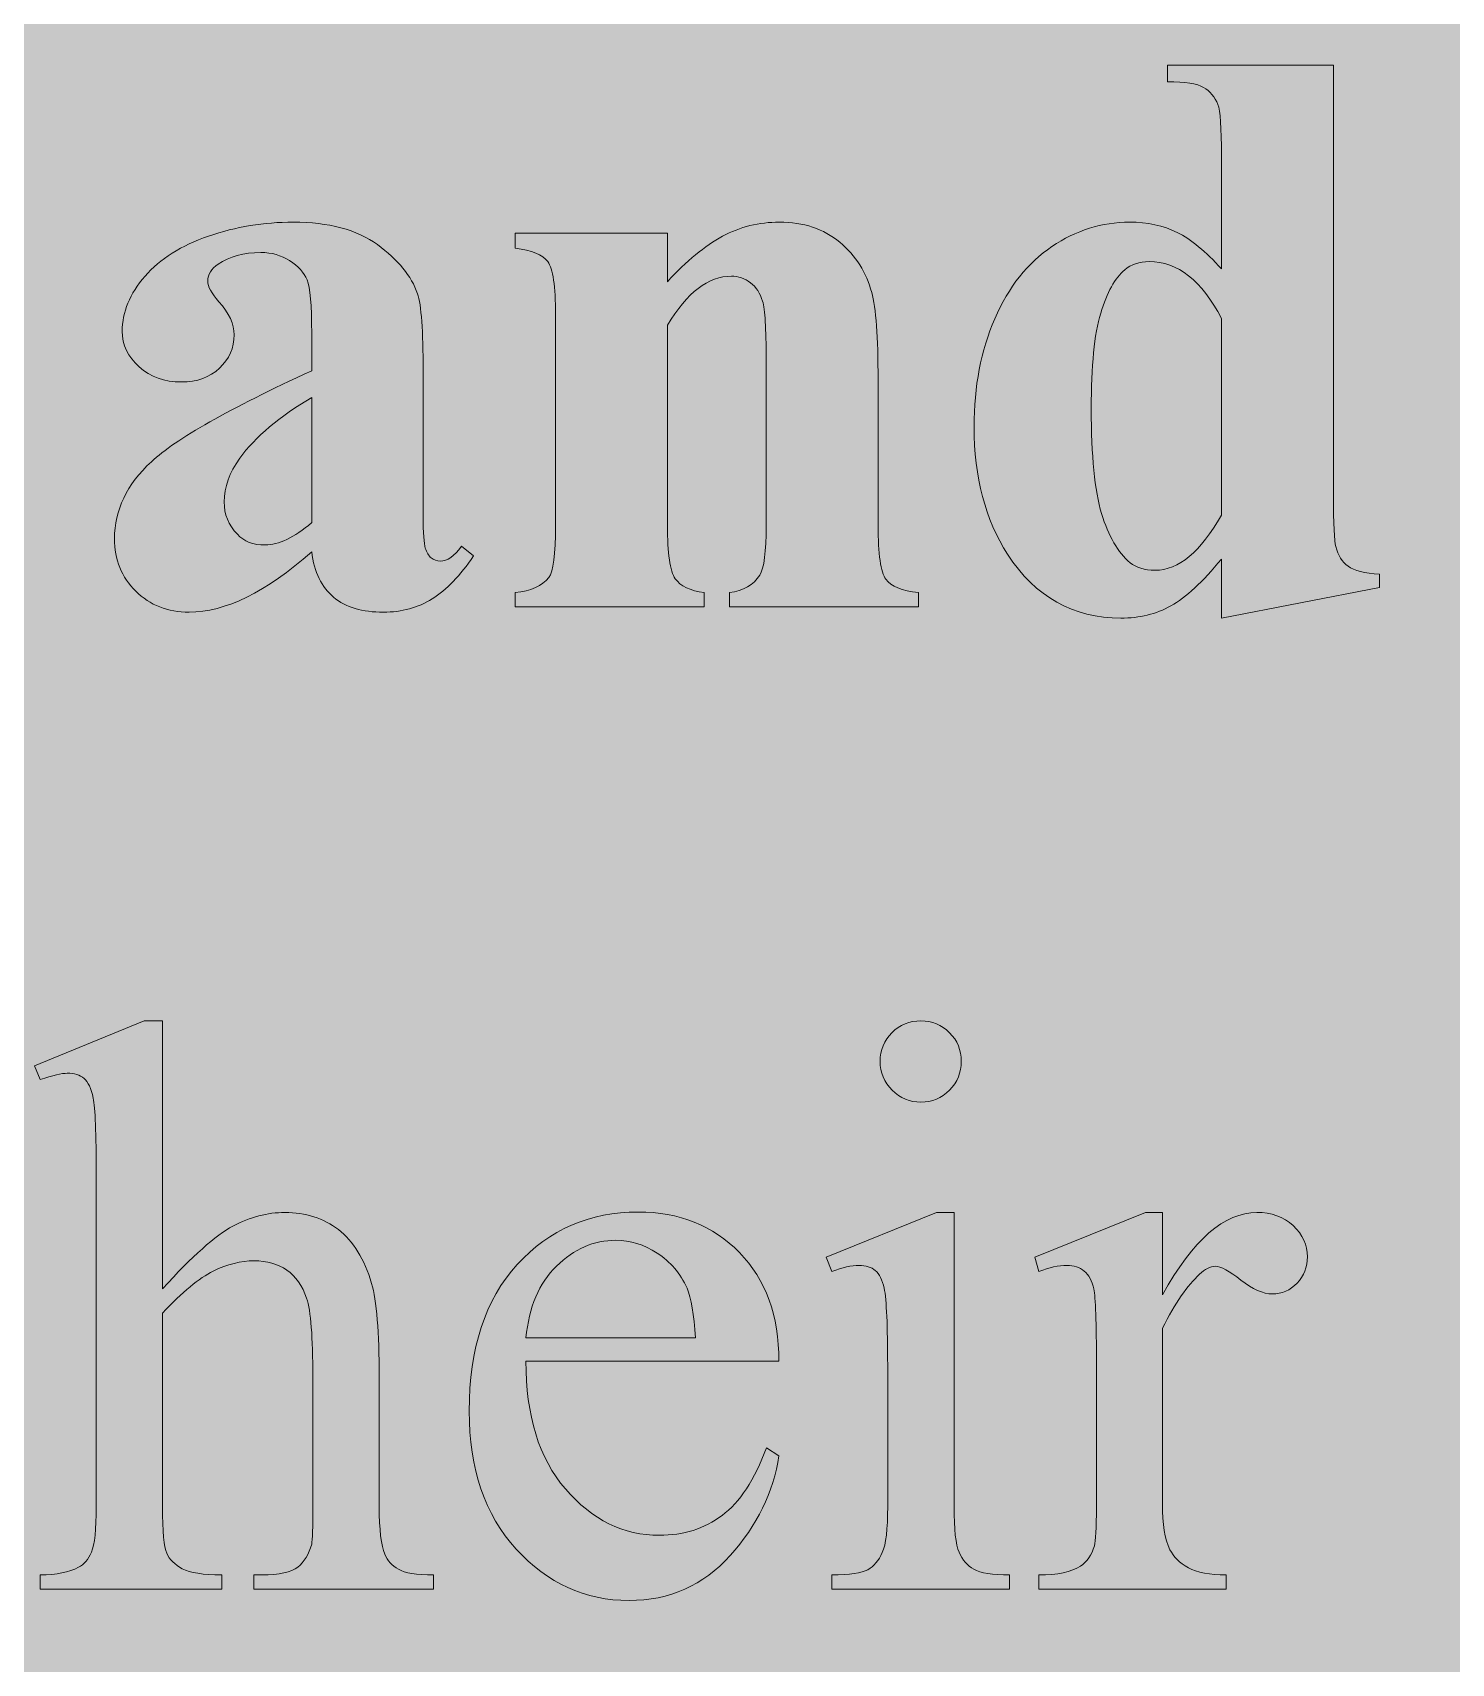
# Model space of a CAD drawing. Header units: inches. Extents: x -1481 to -429, y -1676 to -696.
# Drawn here: x -545 to -535.23, y -913.89 to -902.65 of the extents above; entities that cross this region are included whole.
import ezdxf

# ---------------------------------------------------------------- set-up
doc = ezdxf.new("R2010")
doc.units = ezdxf.units.IN
doc.header["$MEASUREMENT"] = 0
doc.layers.add('Layer 1', color=7, linetype='Continuous')

# ---------------------------------------------------------------- blocks, each defined once
blk = doc.blocks.new('block 2')
at = {"layer": 'Layer 1', "true_color": 0x009344}
h = blk.add_hatch(color=114, dxfattribs=at)
h.dxf.hatch_style = 2
h.paths.add_polyline_path([(-429.175, -985.727), (-669.175, -985.727), (-669.175, -695.727), (-429.175, -695.727)])
blk = doc.blocks.new('block 438')
at = {"layer": 'Layer 1', "true_color": 0x8cc63e}
h = blk.add_hatch(color=73, dxfattribs=at)
h.dxf.hatch_style = 2
edge = h.paths.add_edge_path()
edge.add_spline(control_points=[(-536.043, -902.875), (-536.043, -902.875), (-536.043, -905.837), (-536.043, -905.837), (-536.043, -906.037), (-536.037, -906.156), (-536.026, -906.192), (-536.011, -906.253), (-535.983, -906.298), (-535.942, -906.327), (-535.901, -906.357), (-535.829, -906.375), (-535.726, -906.383), (-535.726, -906.383), (-535.726, -906.473), (-535.726, -906.473), (-535.726, -906.473), (-536.814, -906.685), (-536.814, -906.685), (-536.814, -906.685), (-536.814, -906.278), (-536.814, -906.278), (-536.944, -906.436), (-537.06, -906.543), (-537.162, -906.6), (-537.264, -906.657), (-537.379, -906.685), (-537.507, -906.685), (-537.836, -906.685), (-538.096, -906.539), (-538.287, -906.245), (-538.441, -906.006), (-538.518, -905.714), (-538.518, -905.367), (-538.518, -905.089), (-538.47, -904.841), (-538.375, -904.622), (-538.279, -904.402), (-538.149, -904.237), (-537.982, -904.125), (-537.816, -904.013), (-537.638, -903.957), (-537.447, -903.957), (-537.324, -903.957), (-537.215, -903.981), (-537.119, -904.028), (-537.024, -904.076), (-536.922, -904.159), (-536.814, -904.279), (-536.814, -904.279), (-536.814, -903.502), (-536.814, -903.502), (-536.814, -903.306), (-536.822, -903.188), (-536.838, -903.147), (-536.86, -903.094), (-536.893, -903.055), (-536.937, -903.029), (-536.982, -903.003), (-537.064, -902.99), (-537.185, -902.99), (-537.185, -902.99), (-537.185, -902.875), (-537.185, -902.875), (-537.185, -902.875), (-536.043, -902.875), (-536.043, -902.875)], knot_values=[0, 0, 0, 0, 1, 1, 1, 2, 2, 2, 3, 3, 3, 4, 4, 4, 5, 5, 5, 6, 6, 6, 7, 7, 7, 8, 8, 8, 9, 9, 9, 10, 10, 10, 11, 11, 11, 12, 12, 12, 13, 13, 13, 14, 14, 14, 15, 15, 15, 16, 16, 16, 17, 17, 17, 18, 18, 18, 19, 19, 19, 20, 20, 20, 21, 21, 21, 22, 22, 22, 22], degree=3, periodic=1)
edge = h.paths.add_edge_path()
edge.add_spline(control_points=[(-536.814, -904.62), (-536.949, -904.36), (-537.116, -904.229), (-537.312, -904.229), (-537.38, -904.229), (-537.436, -904.248), (-537.48, -904.285), (-537.548, -904.341), (-537.603, -904.441), (-537.646, -904.585), (-537.69, -904.728), (-537.711, -904.947), (-537.711, -905.243), (-537.711, -905.567), (-537.687, -905.808), (-537.64, -905.964), (-537.592, -906.12), (-537.527, -906.233), (-537.444, -906.303), (-537.402, -906.337), (-537.344, -906.355), (-537.271, -906.355), (-537.109, -906.355), (-536.957, -906.228), (-536.814, -905.975), (-536.814, -905.975), (-536.814, -904.62), (-536.814, -904.62)], knot_values=[0, 0, 0, 0, 1, 1, 1, 2, 2, 2, 3, 3, 3, 4, 4, 4, 5, 5, 5, 6, 6, 6, 7, 7, 7, 8, 8, 8, 9, 9, 9, 9], degree=3, periodic=1)
h = blk.add_hatch(color=73, dxfattribs=at)
h.dxf.hatch_style = 2
edge = h.paths.add_edge_path()
edge.add_spline(control_points=[(-543.08, -906.228), (-543.394, -906.506), (-543.676, -906.644), (-543.925, -906.644), (-544.072, -906.644), (-544.194, -906.596), (-544.292, -906.499), (-544.389, -906.403), (-544.438, -906.282), (-544.438, -906.137), (-544.438, -905.941), (-544.353, -905.764), (-544.184, -905.607), (-544.015, -905.45), (-543.647, -905.242), (-543.08, -904.981), (-543.08, -904.981), (-543.08, -904.722), (-543.08, -904.722), (-543.08, -904.528), (-543.091, -904.405), (-543.112, -904.355), (-543.133, -904.304), (-543.173, -904.26), (-543.232, -904.222), (-543.29, -904.185), (-543.356, -904.166), (-543.43, -904.166), (-543.549, -904.166), (-543.647, -904.193), (-543.724, -904.246), (-543.772, -904.279), (-543.796, -904.318), (-543.796, -904.362), (-543.796, -904.4), (-543.77, -904.448), (-543.719, -904.505), (-543.649, -904.584), (-543.614, -904.66), (-543.614, -904.733), (-543.614, -904.823), (-543.648, -904.9), (-543.715, -904.963), (-543.782, -905.027), (-543.869, -905.058), (-543.978, -905.058), (-544.093, -905.058), (-544.19, -905.023), (-544.268, -904.954), (-544.346, -904.884), (-544.385, -904.802), (-544.385, -904.709), (-544.385, -904.576), (-544.333, -904.45), (-544.228, -904.33), (-544.124, -904.21), (-543.978, -904.117), (-543.79, -904.053), (-543.603, -903.989), (-543.409, -903.957), (-543.207, -903.957), (-542.963, -903.957), (-542.77, -904.009), (-542.627, -904.112), (-542.485, -904.216), (-542.393, -904.329), (-542.351, -904.45), (-542.325, -904.527), (-542.312, -904.704), (-542.312, -904.981), (-542.312, -904.981), (-542.312, -905.981), (-542.312, -905.981), (-542.312, -906.098), (-542.307, -906.172), (-542.298, -906.202), (-542.289, -906.232), (-542.275, -906.255), (-542.257, -906.27), (-542.239, -906.284), (-542.217, -906.292), (-542.194, -906.292), (-542.146, -906.292), (-542.097, -906.258), (-542.048, -906.19), (-542.048, -906.19), (-541.965, -906.256), (-541.965, -906.256), (-542.057, -906.392), (-542.152, -906.49), (-542.25, -906.552), (-542.348, -906.613), (-542.46, -906.644), (-542.585, -906.644), (-542.731, -906.644), (-542.846, -906.61), (-542.929, -906.541), (-543.011, -906.472), (-543.062, -906.368), (-543.08, -906.228)], knot_values=[0, 0, 0, 0, 1, 1, 1, 2, 2, 2, 3, 3, 3, 4, 4, 4, 5, 5, 5, 6, 6, 6, 7, 7, 7, 8, 8, 8, 9, 9, 9, 10, 10, 10, 11, 11, 11, 12, 12, 12, 13, 13, 13, 14, 14, 14, 15, 15, 15, 16, 16, 16, 17, 17, 17, 18, 18, 18, 19, 19, 19, 20, 20, 20, 21, 21, 21, 22, 22, 22, 23, 23, 23, 24, 24, 24, 25, 25, 25, 26, 26, 26, 27, 27, 27, 28, 28, 28, 29, 29, 29, 30, 30, 30, 31, 31, 31, 32, 32, 32, 33, 33, 33, 33], degree=3, periodic=1)
edge = h.paths.add_edge_path()
edge.add_spline(control_points=[(-543.08, -906.027), (-543.08, -906.027), (-543.08, -905.165), (-543.08, -905.165), (-543.302, -905.296), (-543.468, -905.435), (-543.576, -905.584), (-543.647, -905.683), (-543.683, -905.783), (-543.683, -905.884), (-543.683, -905.968), (-543.653, -906.043), (-543.592, -906.107), (-543.546, -906.157), (-543.482, -906.181), (-543.4, -906.181), (-543.308, -906.181), (-543.201, -906.13), (-543.08, -906.027)], knot_values=[0, 0, 0, 0, 1, 1, 1, 2, 2, 2, 3, 3, 3, 4, 4, 4, 5, 5, 5, 6, 6, 6, 6], degree=3, periodic=1)
h = blk.add_hatch(color=73, dxfattribs=at)
h.dxf.hatch_style = 2
edge = h.paths.add_edge_path()
edge.add_spline(control_points=[(-540.63, -904.034), (-540.63, -904.034), (-540.63, -904.367), (-540.63, -904.367), (-540.498, -904.224), (-540.371, -904.12), (-540.25, -904.054), (-540.129, -903.989), (-539.998, -903.957), (-539.859, -903.957), (-539.692, -903.957), (-539.553, -904.003), (-539.443, -904.096), (-539.333, -904.188), (-539.259, -904.304), (-539.223, -904.441), (-539.193, -904.546), (-539.179, -904.747), (-539.179, -905.044), (-539.179, -905.044), (-539.179, -906.047), (-539.179, -906.047), (-539.179, -906.245), (-539.161, -906.368), (-539.125, -906.417), (-539.089, -906.466), (-539.014, -906.496), (-538.901, -906.509), (-538.901, -906.509), (-538.901, -906.608), (-538.901, -906.608), (-538.901, -906.608), (-540.203, -906.608), (-540.203, -906.608), (-540.203, -906.608), (-540.203, -906.509), (-540.203, -906.509), (-540.106, -906.496), (-540.036, -906.456), (-539.994, -906.388), (-539.964, -906.342), (-539.95, -906.228), (-539.95, -906.047), (-539.95, -906.047), (-539.95, -904.901), (-539.95, -904.901), (-539.95, -904.69), (-539.958, -904.557), (-539.974, -904.502), (-539.991, -904.447), (-540.019, -904.404), (-540.058, -904.374), (-540.098, -904.344), (-540.142, -904.329), (-540.189, -904.329), (-540.347, -904.329), (-540.494, -904.441), (-540.63, -904.667), (-540.63, -904.667), (-540.63, -906.047), (-540.63, -906.047), (-540.63, -906.239), (-540.612, -906.361), (-540.576, -906.413), (-540.54, -906.464), (-540.474, -906.496), (-540.376, -906.509), (-540.376, -906.509), (-540.376, -906.608), (-540.376, -906.608), (-540.376, -906.608), (-541.679, -906.608), (-541.679, -906.608), (-541.679, -906.608), (-541.679, -906.509), (-541.679, -906.509), (-541.57, -906.498), (-541.493, -906.463), (-541.447, -906.405), (-541.416, -906.364), (-541.401, -906.245), (-541.401, -906.047), (-541.401, -906.047), (-541.401, -904.593), (-541.401, -904.593), (-541.401, -904.398), (-541.418, -904.277), (-541.454, -904.229), (-541.49, -904.182), (-541.565, -904.15), (-541.679, -904.136), (-541.679, -904.136), (-541.679, -904.034), (-541.679, -904.034), (-541.679, -904.034), (-540.63, -904.034), (-540.63, -904.034)], knot_values=[0, 0, 0, 0, 1, 1, 1, 2, 2, 2, 3, 3, 3, 4, 4, 4, 5, 5, 5, 6, 6, 6, 7, 7, 7, 8, 8, 8, 9, 9, 9, 10, 10, 10, 11, 11, 11, 12, 12, 12, 13, 13, 13, 14, 14, 14, 15, 15, 15, 16, 16, 16, 17, 17, 17, 18, 18, 18, 19, 19, 19, 20, 20, 20, 21, 21, 21, 22, 22, 22, 23, 23, 23, 24, 24, 24, 25, 25, 25, 26, 26, 26, 27, 27, 27, 28, 28, 28, 29, 29, 29, 30, 30, 30, 31, 31, 31, 32, 32, 32, 32], degree=3, periodic=1)
h = blk.add_hatch(color=73, dxfattribs=at)
h.dxf.hatch_style = 2
edge = h.paths.add_edge_path()
edge.add_spline(control_points=[(-544.107, -909.459), (-544.107, -909.459), (-544.107, -911.304), (-544.107, -911.304), (-543.903, -911.08), (-543.742, -910.937), (-543.623, -910.873), (-543.503, -910.81), (-543.384, -910.779), (-543.265, -910.779), (-543.122, -910.779), (-542.999, -910.818), (-542.896, -910.897), (-542.793, -910.976), (-542.717, -911.1), (-542.667, -911.268), (-542.633, -911.386), (-542.615, -911.601), (-542.615, -911.913), (-542.615, -911.913), (-542.615, -912.805), (-542.615, -912.805), (-542.615, -912.964), (-542.602, -913.074), (-542.576, -913.133), (-542.558, -913.177), (-542.527, -913.211), (-542.483, -913.237), (-542.439, -913.263), (-542.358, -913.276), (-542.24, -913.276), (-542.24, -913.276), (-542.24, -913.375), (-542.24, -913.375), (-542.24, -913.375), (-543.479, -913.375), (-543.479, -913.375), (-543.479, -913.375), (-543.479, -913.276), (-543.479, -913.276), (-543.479, -913.276), (-543.422, -913.276), (-543.422, -913.276), (-543.304, -913.276), (-543.222, -913.258), (-543.176, -913.222), (-543.131, -913.186), (-543.099, -913.133), (-543.08, -913.064), (-543.075, -913.034), (-543.072, -912.948), (-543.072, -912.805), (-543.072, -912.805), (-543.072, -911.913), (-543.072, -911.913), (-543.072, -911.637), (-543.086, -911.457), (-543.115, -911.37), (-543.143, -911.284), (-543.189, -911.219), (-543.251, -911.176), (-543.313, -911.133), (-543.389, -911.112), (-543.477, -911.112), (-543.567, -911.112), (-543.66, -911.135), (-543.758, -911.183), (-543.855, -911.231), (-543.971, -911.327), (-544.107, -911.472), (-544.107, -911.472), (-544.107, -912.805), (-544.107, -912.805), (-544.107, -912.978), (-544.098, -913.085), (-544.078, -913.127), (-544.059, -913.169), (-544.023, -913.205), (-543.971, -913.233), (-543.919, -913.261), (-543.828, -913.276), (-543.7, -913.276), (-543.7, -913.276), (-543.7, -913.375), (-543.7, -913.375), (-543.7, -913.375), (-544.95, -913.375), (-544.95, -913.375), (-544.95, -913.375), (-544.95, -913.276), (-544.95, -913.276), (-544.838, -913.276), (-544.75, -913.258), (-544.685, -913.223), (-544.649, -913.205), (-544.619, -913.17), (-544.597, -913.119), (-544.575, -913.067), (-544.564, -912.963), (-544.564, -912.805), (-544.564, -912.805), (-544.564, -910.522), (-544.564, -910.522), (-544.564, -910.234), (-544.571, -910.057), (-544.585, -909.991), (-544.599, -909.925), (-544.62, -909.88), (-544.648, -909.856), (-544.677, -909.832), (-544.715, -909.82), (-544.763, -909.82), (-544.801, -909.82), (-544.864, -909.835), (-544.95, -909.864), (-544.95, -909.864), (-544.988, -909.768), (-544.988, -909.768), (-544.988, -909.768), (-544.234, -909.459), (-544.234, -909.459), (-544.234, -909.459), (-544.107, -909.459), (-544.107, -909.459)], knot_values=[0, 0, 0, 0, 1, 1, 1, 2, 2, 2, 3, 3, 3, 4, 4, 4, 5, 5, 5, 6, 6, 6, 7, 7, 7, 8, 8, 8, 9, 9, 9, 10, 10, 10, 11, 11, 11, 12, 12, 12, 13, 13, 13, 14, 14, 14, 15, 15, 15, 16, 16, 16, 17, 17, 17, 18, 18, 18, 19, 19, 19, 20, 20, 20, 21, 21, 21, 22, 22, 22, 23, 23, 23, 24, 24, 24, 25, 25, 25, 26, 26, 26, 27, 27, 27, 28, 28, 28, 29, 29, 29, 30, 30, 30, 31, 31, 31, 32, 32, 32, 33, 33, 33, 34, 34, 34, 35, 35, 35, 36, 36, 36, 37, 37, 37, 38, 38, 38, 39, 39, 39, 40, 40, 40, 41, 41, 41, 41], degree=3, periodic=1)
h = blk.add_hatch(color=73, dxfattribs=at)
h.dxf.hatch_style = 2
edge = h.paths.add_edge_path()
edge.add_spline(control_points=[(-538.656, -910.779), (-538.656, -910.779), (-538.656, -912.805), (-538.656, -912.805), (-538.656, -912.963), (-538.644, -913.068), (-538.621, -913.12), (-538.598, -913.173), (-538.564, -913.211), (-538.519, -913.237), (-538.474, -913.263), (-538.392, -913.276), (-538.273, -913.276), (-538.273, -913.276), (-538.273, -913.375), (-538.273, -913.375), (-538.273, -913.375), (-539.498, -913.375), (-539.498, -913.375), (-539.498, -913.375), (-539.498, -913.276), (-539.498, -913.276), (-539.375, -913.276), (-539.293, -913.264), (-539.25, -913.24), (-539.208, -913.216), (-539.175, -913.177), (-539.15, -913.122), (-539.125, -913.066), (-539.113, -912.961), (-539.113, -912.805), (-539.113, -912.805), (-539.113, -911.833), (-539.113, -911.833), (-539.113, -911.56), (-539.121, -911.382), (-539.137, -911.301), (-539.15, -911.243), (-539.171, -911.202), (-539.198, -911.179), (-539.226, -911.156), (-539.263, -911.144), (-539.311, -911.144), (-539.362, -911.144), (-539.425, -911.158), (-539.498, -911.186), (-539.498, -911.186), (-539.537, -911.087), (-539.537, -911.087), (-539.537, -911.087), (-538.777, -910.779), (-538.777, -910.779), (-538.777, -910.779), (-538.656, -910.779), (-538.656, -910.779)], knot_values=[0, 0, 0, 0, 1, 1, 1, 2, 2, 2, 3, 3, 3, 4, 4, 4, 5, 5, 5, 6, 6, 6, 7, 7, 7, 8, 8, 8, 9, 9, 9, 10, 10, 10, 11, 11, 11, 12, 12, 12, 13, 13, 13, 14, 14, 14, 15, 15, 15, 16, 16, 16, 17, 17, 17, 18, 18, 18, 18], degree=3, periodic=1)
edge = h.paths.add_edge_path()
edge.add_spline(control_points=[(-538.884, -909.459), (-538.807, -909.459), (-538.742, -909.487), (-538.687, -909.541), (-538.633, -909.595), (-538.606, -909.661), (-538.606, -909.738), (-538.606, -909.815), (-538.633, -909.881), (-538.687, -909.936), (-538.742, -909.991), (-538.807, -910.019), (-538.884, -910.019), (-538.961, -910.019), (-539.027, -909.991), (-539.082, -909.936), (-539.137, -909.881), (-539.165, -909.815), (-539.165, -909.738), (-539.165, -909.661), (-539.138, -909.595), (-539.084, -909.541), (-539.03, -909.487), (-538.963, -909.459), (-538.884, -909.459)], knot_values=[0, 0, 0, 0, 1, 1, 1, 2, 2, 2, 3, 3, 3, 4, 4, 4, 5, 5, 5, 6, 6, 6, 7, 7, 7, 8, 8, 8, 8], degree=3, periodic=1)
h = blk.add_hatch(color=73, dxfattribs=at)
h.dxf.hatch_style = 2
edge = h.paths.add_edge_path()
edge.add_spline(control_points=[(-541.604, -911.803), (-541.606, -912.177), (-541.515, -912.471), (-541.332, -912.684), (-541.148, -912.897), (-540.933, -913.003), (-540.685, -913.003), (-540.52, -913.003), (-540.376, -912.958), (-540.254, -912.867), (-540.132, -912.776), (-540.029, -912.62), (-539.947, -912.4), (-539.947, -912.4), (-539.862, -912.455), (-539.862, -912.455), (-539.9, -912.707), (-540.012, -912.935), (-540.198, -913.142), (-540.383, -913.349), (-540.615, -913.452), (-540.894, -913.452), (-541.197, -913.452), (-541.456, -913.334), (-541.672, -913.098), (-541.888, -912.862), (-541.995, -912.545), (-541.995, -912.147), (-541.995, -911.716), (-541.885, -911.379), (-541.664, -911.137), (-541.442, -910.896), (-541.165, -910.776), (-540.831, -910.776), (-540.548, -910.776), (-540.316, -910.869), (-540.134, -911.055), (-539.952, -911.242), (-539.862, -911.491), (-539.862, -911.803), (-539.862, -911.803), (-541.604, -911.803), (-541.604, -911.803)], knot_values=[0, 0, 0, 0, 1, 1, 1, 2, 2, 2, 3, 3, 3, 4, 4, 4, 5, 5, 5, 6, 6, 6, 7, 7, 7, 8, 8, 8, 9, 9, 9, 10, 10, 10, 11, 11, 11, 12, 12, 12, 13, 13, 13, 14, 14, 14, 14], degree=3, periodic=1)
edge = h.paths.add_edge_path()
edge.add_spline(control_points=[(-541.604, -911.643), (-541.604, -911.643), (-540.437, -911.643), (-540.437, -911.643), (-540.446, -911.481), (-540.466, -911.368), (-540.495, -911.301), (-540.541, -911.199), (-540.609, -911.118), (-540.7, -911.059), (-540.791, -911), (-540.886, -910.971), (-540.985, -910.971), (-541.137, -910.971), (-541.274, -911.03), (-541.394, -911.149), (-541.514, -911.267), (-541.584, -911.432), (-541.604, -911.643)], knot_values=[0, 0, 0, 0, 1, 1, 1, 2, 2, 2, 3, 3, 3, 4, 4, 4, 5, 5, 5, 6, 6, 6, 6], degree=3, periodic=1)
h = blk.add_hatch(color=73, dxfattribs=at)
h.dxf.hatch_style = 2
edge = h.paths.add_edge_path()
edge.add_spline(control_points=[(-537.221, -910.779), (-537.221, -910.779), (-537.221, -911.346), (-537.221, -911.346), (-537.01, -910.967), (-536.793, -910.779), (-536.571, -910.779), (-536.47, -910.779), (-536.387, -910.809), (-536.321, -910.87), (-536.255, -910.932), (-536.222, -911.003), (-536.222, -911.084), (-536.222, -911.155), (-536.246, -911.216), (-536.293, -911.266), (-536.341, -911.315), (-536.398, -911.34), (-536.464, -911.34), (-536.528, -911.34), (-536.6, -911.308), (-536.68, -911.245), (-536.76, -911.182), (-536.819, -911.15), (-536.858, -911.15), (-536.891, -911.15), (-536.927, -911.169), (-536.965, -911.205), (-537.048, -911.28), (-537.133, -911.404), (-537.221, -911.577), (-537.221, -911.577), (-537.221, -912.786), (-537.221, -912.786), (-537.221, -912.925), (-537.204, -913.031), (-537.169, -913.102), (-537.145, -913.152), (-537.103, -913.193), (-537.042, -913.226), (-536.982, -913.259), (-536.894, -913.276), (-536.781, -913.276), (-536.781, -913.276), (-536.781, -913.375), (-536.781, -913.375), (-536.781, -913.375), (-538.072, -913.375), (-538.072, -913.375), (-538.072, -913.375), (-538.072, -913.276), (-538.072, -913.276), (-537.943, -913.276), (-537.848, -913.256), (-537.786, -913.215), (-537.74, -913.186), (-537.708, -913.139), (-537.689, -913.075), (-537.68, -913.043), (-537.675, -912.954), (-537.675, -912.808), (-537.675, -912.808), (-537.675, -911.83), (-537.675, -911.83), (-537.675, -911.536), (-537.682, -911.362), (-537.693, -911.306), (-537.705, -911.25), (-537.727, -911.209), (-537.759, -911.183), (-537.791, -911.157), (-537.831, -911.144), (-537.879, -911.144), (-537.936, -911.144), (-538, -911.158), (-538.072, -911.186), (-538.072, -911.186), (-538.099, -911.087), (-538.099, -911.087), (-538.099, -911.087), (-537.337, -910.779), (-537.337, -910.779), (-537.337, -910.779), (-537.221, -910.779), (-537.221, -910.779)], knot_values=[0, 0, 0, 0, 1, 1, 1, 2, 2, 2, 3, 3, 3, 4, 4, 4, 5, 5, 5, 6, 6, 6, 7, 7, 7, 8, 8, 8, 9, 9, 9, 10, 10, 10, 11, 11, 11, 12, 12, 12, 13, 13, 13, 14, 14, 14, 15, 15, 15, 16, 16, 16, 17, 17, 17, 18, 18, 18, 19, 19, 19, 20, 20, 20, 21, 21, 21, 22, 22, 22, 23, 23, 23, 24, 24, 24, 25, 25, 25, 26, 26, 26, 27, 27, 27, 28, 28, 28, 28], degree=3, periodic=1)
at = {"layer": 'Layer 1', "lineweight": 0}
for points, knots in [([(-536.043, -902.875), (-536.043, -902.875), (-536.043, -905.837), (-536.043, -905.837), (-536.043, -906.037), (-536.037, -906.156), (-536.026, -906.192), (-536.011, -906.253), (-535.983, -906.298), (-535.942, -906.327), (-535.901, -906.357), (-535.829, -906.375), (-535.726, -906.383), (-535.726, -906.383), (-535.726, -906.473), (-535.726, -906.473), (-535.726, -906.473), (-536.814, -906.685), (-536.814, -906.685), (-536.814, -906.685), (-536.814, -906.278), (-536.814, -906.278), (-536.944, -906.436), (-537.06, -906.543), (-537.162, -906.6), (-537.264, -906.657), (-537.379, -906.685), (-537.507, -906.685), (-537.836, -906.685), (-538.096, -906.539), (-538.287, -906.245), (-538.441, -906.006), (-538.518, -905.714), (-538.518, -905.367), (-538.518, -905.089), (-538.47, -904.841), (-538.375, -904.622), (-538.279, -904.402), (-538.149, -904.237), (-537.982, -904.125), (-537.816, -904.013), (-537.638, -903.957), (-537.447, -903.957), (-537.324, -903.957), (-537.215, -903.981), (-537.119, -904.028), (-537.024, -904.076), (-536.922, -904.159), (-536.814, -904.279), (-536.814, -904.279), (-536.814, -903.502), (-536.814, -903.502), (-536.814, -903.306), (-536.822, -903.188), (-536.838, -903.147), (-536.86, -903.094), (-536.893, -903.055), (-536.937, -903.029), (-536.982, -903.003), (-537.064, -902.99), (-537.185, -902.99), (-537.185, -902.99), (-537.185, -902.875), (-537.185, -902.875), (-537.185, -902.875), (-536.043, -902.875), (-536.043, -902.875)], [0, 0, 0, 0, 1, 1, 1, 2, 2, 2, 3, 3, 3, 4, 4, 4, 5, 5, 5, 6, 6, 6, 7, 7, 7, 8, 8, 8, 9, 9, 9, 10, 10, 10, 11, 11, 11, 12, 12, 12, 13, 13, 13, 14, 14, 14, 15, 15, 15, 16, 16, 16, 17, 17, 17, 18, 18, 18, 19, 19, 19, 20, 20, 20, 21, 21, 21, 22, 22, 22, 22]), ([(-543.08, -906.228), (-543.394, -906.506), (-543.676, -906.644), (-543.925, -906.644), (-544.072, -906.644), (-544.194, -906.596), (-544.292, -906.499), (-544.389, -906.403), (-544.438, -906.282), (-544.438, -906.137), (-544.438, -905.941), (-544.353, -905.764), (-544.184, -905.607), (-544.015, -905.45), (-543.647, -905.242), (-543.08, -904.981), (-543.08, -904.981), (-543.08, -904.722), (-543.08, -904.722), (-543.08, -904.528), (-543.091, -904.405), (-543.112, -904.355), (-543.133, -904.304), (-543.173, -904.26), (-543.232, -904.222), (-543.29, -904.185), (-543.356, -904.166), (-543.43, -904.166), (-543.549, -904.166), (-543.647, -904.193), (-543.724, -904.246), (-543.772, -904.279), (-543.796, -904.318), (-543.796, -904.362), (-543.796, -904.4), (-543.77, -904.448), (-543.719, -904.505), (-543.649, -904.584), (-543.614, -904.66), (-543.614, -904.733), (-543.614, -904.823), (-543.648, -904.9), (-543.715, -904.963), (-543.782, -905.027), (-543.869, -905.058), (-543.978, -905.058), (-544.093, -905.058), (-544.19, -905.023), (-544.268, -904.954), (-544.346, -904.884), (-544.385, -904.802), (-544.385, -904.709), (-544.385, -904.576), (-544.333, -904.45), (-544.228, -904.33), (-544.124, -904.21), (-543.978, -904.117), (-543.79, -904.053), (-543.603, -903.989), (-543.409, -903.957), (-543.207, -903.957), (-542.963, -903.957), (-542.77, -904.009), (-542.627, -904.112), (-542.485, -904.216), (-542.393, -904.329), (-542.351, -904.45), (-542.325, -904.527), (-542.312, -904.704), (-542.312, -904.981), (-542.312, -904.981), (-542.312, -905.981), (-542.312, -905.981), (-542.312, -906.098), (-542.307, -906.172), (-542.298, -906.202), (-542.289, -906.232), (-542.275, -906.255), (-542.257, -906.27), (-542.239, -906.284), (-542.217, -906.292), (-542.194, -906.292), (-542.146, -906.292), (-542.097, -906.258), (-542.048, -906.19), (-542.048, -906.19), (-541.965, -906.256), (-541.965, -906.256), (-542.057, -906.392), (-542.152, -906.49), (-542.25, -906.552), (-542.348, -906.613), (-542.46, -906.644), (-542.585, -906.644), (-542.731, -906.644), (-542.846, -906.61), (-542.929, -906.541), (-543.011, -906.472), (-543.062, -906.368), (-543.08, -906.228)], [0, 0, 0, 0, 1, 1, 1, 2, 2, 2, 3, 3, 3, 4, 4, 4, 5, 5, 5, 6, 6, 6, 7, 7, 7, 8, 8, 8, 9, 9, 9, 10, 10, 10, 11, 11, 11, 12, 12, 12, 13, 13, 13, 14, 14, 14, 15, 15, 15, 16, 16, 16, 17, 17, 17, 18, 18, 18, 19, 19, 19, 20, 20, 20, 21, 21, 21, 22, 22, 22, 23, 23, 23, 24, 24, 24, 25, 25, 25, 26, 26, 26, 27, 27, 27, 28, 28, 28, 29, 29, 29, 30, 30, 30, 31, 31, 31, 32, 32, 32, 33, 33, 33, 33]), ([(-540.63, -904.034), (-540.63, -904.034), (-540.63, -904.367), (-540.63, -904.367), (-540.498, -904.224), (-540.371, -904.12), (-540.25, -904.054), (-540.129, -903.989), (-539.998, -903.957), (-539.859, -903.957), (-539.692, -903.957), (-539.553, -904.003), (-539.443, -904.096), (-539.333, -904.188), (-539.259, -904.304), (-539.223, -904.441), (-539.193, -904.546), (-539.179, -904.747), (-539.179, -905.044), (-539.179, -905.044), (-539.179, -906.047), (-539.179, -906.047), (-539.179, -906.245), (-539.161, -906.368), (-539.125, -906.417), (-539.089, -906.466), (-539.014, -906.496), (-538.901, -906.509), (-538.901, -906.509), (-538.901, -906.608), (-538.901, -906.608), (-538.901, -906.608), (-540.203, -906.608), (-540.203, -906.608), (-540.203, -906.608), (-540.203, -906.509), (-540.203, -906.509), (-540.106, -906.496), (-540.036, -906.456), (-539.994, -906.388), (-539.964, -906.342), (-539.95, -906.228), (-539.95, -906.047), (-539.95, -906.047), (-539.95, -904.901), (-539.95, -904.901), (-539.95, -904.69), (-539.958, -904.557), (-539.974, -904.502), (-539.991, -904.447), (-540.019, -904.404), (-540.058, -904.374), (-540.098, -904.344), (-540.142, -904.329), (-540.189, -904.329), (-540.347, -904.329), (-540.494, -904.441), (-540.63, -904.667), (-540.63, -904.667), (-540.63, -906.047), (-540.63, -906.047), (-540.63, -906.239), (-540.612, -906.361), (-540.576, -906.413), (-540.54, -906.464), (-540.474, -906.496), (-540.376, -906.509), (-540.376, -906.509), (-540.376, -906.608), (-540.376, -906.608), (-540.376, -906.608), (-541.679, -906.608), (-541.679, -906.608), (-541.679, -906.608), (-541.679, -906.509), (-541.679, -906.509), (-541.57, -906.498), (-541.493, -906.463), (-541.447, -906.405), (-541.416, -906.364), (-541.401, -906.245), (-541.401, -906.047), (-541.401, -906.047), (-541.401, -904.593), (-541.401, -904.593), (-541.401, -904.398), (-541.418, -904.277), (-541.454, -904.229), (-541.49, -904.182), (-541.565, -904.15), (-541.679, -904.136), (-541.679, -904.136), (-541.679, -904.034), (-541.679, -904.034), (-541.679, -904.034), (-540.63, -904.034), (-540.63, -904.034)], [0, 0, 0, 0, 1, 1, 1, 2, 2, 2, 3, 3, 3, 4, 4, 4, 5, 5, 5, 6, 6, 6, 7, 7, 7, 8, 8, 8, 9, 9, 9, 10, 10, 10, 11, 11, 11, 12, 12, 12, 13, 13, 13, 14, 14, 14, 15, 15, 15, 16, 16, 16, 17, 17, 17, 18, 18, 18, 19, 19, 19, 20, 20, 20, 21, 21, 21, 22, 22, 22, 23, 23, 23, 24, 24, 24, 25, 25, 25, 26, 26, 26, 27, 27, 27, 28, 28, 28, 29, 29, 29, 30, 30, 30, 31, 31, 31, 32, 32, 32, 32]), ([(-536.814, -904.62), (-536.949, -904.36), (-537.116, -904.229), (-537.312, -904.229), (-537.38, -904.229), (-537.436, -904.248), (-537.48, -904.285), (-537.548, -904.341), (-537.603, -904.441), (-537.646, -904.585), (-537.69, -904.728), (-537.711, -904.947), (-537.711, -905.243), (-537.711, -905.567), (-537.687, -905.808), (-537.64, -905.964), (-537.592, -906.12), (-537.527, -906.233), (-537.444, -906.303), (-537.402, -906.337), (-537.344, -906.355), (-537.271, -906.355), (-537.109, -906.355), (-536.957, -906.228), (-536.814, -905.975), (-536.814, -905.975), (-536.814, -904.62), (-536.814, -904.62)], [0, 0, 0, 0, 1, 1, 1, 2, 2, 2, 3, 3, 3, 4, 4, 4, 5, 5, 5, 6, 6, 6, 7, 7, 7, 8, 8, 8, 9, 9, 9, 9]), ([(-543.08, -906.027), (-543.08, -906.027), (-543.08, -905.165), (-543.08, -905.165), (-543.302, -905.296), (-543.468, -905.435), (-543.576, -905.584), (-543.647, -905.683), (-543.683, -905.783), (-543.683, -905.884), (-543.683, -905.968), (-543.653, -906.043), (-543.592, -906.107), (-543.546, -906.157), (-543.482, -906.181), (-543.4, -906.181), (-543.308, -906.181), (-543.201, -906.13), (-543.08, -906.027)], [0, 0, 0, 0, 1, 1, 1, 2, 2, 2, 3, 3, 3, 4, 4, 4, 5, 5, 5, 6, 6, 6, 6]), ([(-544.107, -909.459), (-544.107, -909.459), (-544.107, -911.304), (-544.107, -911.304), (-543.903, -911.08), (-543.742, -910.937), (-543.623, -910.873), (-543.503, -910.81), (-543.384, -910.779), (-543.265, -910.779), (-543.122, -910.779), (-542.999, -910.818), (-542.896, -910.897), (-542.793, -910.976), (-542.717, -911.1), (-542.667, -911.268), (-542.633, -911.386), (-542.615, -911.601), (-542.615, -911.913), (-542.615, -911.913), (-542.615, -912.805), (-542.615, -912.805), (-542.615, -912.964), (-542.602, -913.074), (-542.576, -913.133), (-542.558, -913.177), (-542.527, -913.211), (-542.483, -913.237), (-542.439, -913.263), (-542.358, -913.276), (-542.24, -913.276), (-542.24, -913.276), (-542.24, -913.375), (-542.24, -913.375), (-542.24, -913.375), (-543.479, -913.375), (-543.479, -913.375), (-543.479, -913.375), (-543.479, -913.276), (-543.479, -913.276), (-543.479, -913.276), (-543.422, -913.276), (-543.422, -913.276), (-543.304, -913.276), (-543.222, -913.258), (-543.176, -913.222), (-543.131, -913.186), (-543.099, -913.133), (-543.08, -913.064), (-543.075, -913.034), (-543.072, -912.948), (-543.072, -912.805), (-543.072, -912.805), (-543.072, -911.913), (-543.072, -911.913), (-543.072, -911.637), (-543.086, -911.457), (-543.115, -911.37), (-543.143, -911.284), (-543.189, -911.219), (-543.251, -911.176), (-543.313, -911.133), (-543.389, -911.112), (-543.477, -911.112), (-543.567, -911.112), (-543.66, -911.135), (-543.758, -911.183), (-543.855, -911.231), (-543.971, -911.327), (-544.107, -911.472), (-544.107, -911.472), (-544.107, -912.805), (-544.107, -912.805), (-544.107, -912.978), (-544.098, -913.085), (-544.078, -913.127), (-544.059, -913.169), (-544.023, -913.205), (-543.971, -913.233), (-543.919, -913.261), (-543.828, -913.276), (-543.7, -913.276), (-543.7, -913.276), (-543.7, -913.375), (-543.7, -913.375), (-543.7, -913.375), (-544.95, -913.375), (-544.95, -913.375), (-544.95, -913.375), (-544.95, -913.276), (-544.95, -913.276), (-544.838, -913.276), (-544.75, -913.258), (-544.685, -913.223), (-544.649, -913.205), (-544.619, -913.17), (-544.597, -913.119), (-544.575, -913.067), (-544.564, -912.963), (-544.564, -912.805), (-544.564, -912.805), (-544.564, -910.522), (-544.564, -910.522), (-544.564, -910.234), (-544.571, -910.057), (-544.585, -909.991), (-544.599, -909.925), (-544.62, -909.88), (-544.648, -909.856), (-544.677, -909.832), (-544.715, -909.82), (-544.763, -909.82), (-544.801, -909.82), (-544.864, -909.835), (-544.95, -909.864), (-544.95, -909.864), (-544.988, -909.768), (-544.988, -909.768), (-544.988, -909.768), (-544.234, -909.459), (-544.234, -909.459), (-544.234, -909.459), (-544.107, -909.459), (-544.107, -909.459)], [0, 0, 0, 0, 1, 1, 1, 2, 2, 2, 3, 3, 3, 4, 4, 4, 5, 5, 5, 6, 6, 6, 7, 7, 7, 8, 8, 8, 9, 9, 9, 10, 10, 10, 11, 11, 11, 12, 12, 12, 13, 13, 13, 14, 14, 14, 15, 15, 15, 16, 16, 16, 17, 17, 17, 18, 18, 18, 19, 19, 19, 20, 20, 20, 21, 21, 21, 22, 22, 22, 23, 23, 23, 24, 24, 24, 25, 25, 25, 26, 26, 26, 27, 27, 27, 28, 28, 28, 29, 29, 29, 30, 30, 30, 31, 31, 31, 32, 32, 32, 33, 33, 33, 34, 34, 34, 35, 35, 35, 36, 36, 36, 37, 37, 37, 38, 38, 38, 39, 39, 39, 40, 40, 40, 41, 41, 41, 41]), ([(-538.884, -909.459), (-538.807, -909.459), (-538.742, -909.487), (-538.687, -909.541), (-538.633, -909.595), (-538.606, -909.661), (-538.606, -909.738), (-538.606, -909.815), (-538.633, -909.881), (-538.687, -909.936), (-538.742, -909.991), (-538.807, -910.019), (-538.884, -910.019), (-538.961, -910.019), (-539.027, -909.991), (-539.082, -909.936), (-539.137, -909.881), (-539.165, -909.815), (-539.165, -909.738), (-539.165, -909.661), (-539.138, -909.595), (-539.084, -909.541), (-539.03, -909.487), (-538.963, -909.459), (-538.884, -909.459)], [0, 0, 0, 0, 1, 1, 1, 2, 2, 2, 3, 3, 3, 4, 4, 4, 5, 5, 5, 6, 6, 6, 7, 7, 7, 8, 8, 8, 8]), ([(-541.604, -911.803), (-541.606, -912.177), (-541.515, -912.471), (-541.332, -912.684), (-541.148, -912.897), (-540.933, -913.003), (-540.685, -913.003), (-540.52, -913.003), (-540.376, -912.958), (-540.254, -912.867), (-540.132, -912.776), (-540.029, -912.62), (-539.947, -912.4), (-539.947, -912.4), (-539.862, -912.455), (-539.862, -912.455), (-539.9, -912.707), (-540.012, -912.935), (-540.198, -913.142), (-540.383, -913.349), (-540.615, -913.452), (-540.894, -913.452), (-541.197, -913.452), (-541.456, -913.334), (-541.672, -913.098), (-541.888, -912.862), (-541.995, -912.545), (-541.995, -912.147), (-541.995, -911.716), (-541.885, -911.379), (-541.664, -911.137), (-541.442, -910.896), (-541.165, -910.776), (-540.831, -910.776), (-540.548, -910.776), (-540.316, -910.869), (-540.134, -911.055), (-539.952, -911.242), (-539.862, -911.491), (-539.862, -911.803), (-539.862, -911.803), (-541.604, -911.803), (-541.604, -911.803)], [0, 0, 0, 0, 1, 1, 1, 2, 2, 2, 3, 3, 3, 4, 4, 4, 5, 5, 5, 6, 6, 6, 7, 7, 7, 8, 8, 8, 9, 9, 9, 10, 10, 10, 11, 11, 11, 12, 12, 12, 13, 13, 13, 14, 14, 14, 14]), ([(-538.656, -910.779), (-538.656, -910.779), (-538.656, -912.805), (-538.656, -912.805), (-538.656, -912.963), (-538.644, -913.068), (-538.621, -913.12), (-538.598, -913.173), (-538.564, -913.211), (-538.519, -913.237), (-538.474, -913.263), (-538.392, -913.276), (-538.273, -913.276), (-538.273, -913.276), (-538.273, -913.375), (-538.273, -913.375), (-538.273, -913.375), (-539.498, -913.375), (-539.498, -913.375), (-539.498, -913.375), (-539.498, -913.276), (-539.498, -913.276), (-539.375, -913.276), (-539.293, -913.264), (-539.25, -913.24), (-539.208, -913.216), (-539.175, -913.177), (-539.15, -913.122), (-539.125, -913.066), (-539.113, -912.961), (-539.113, -912.805), (-539.113, -912.805), (-539.113, -911.833), (-539.113, -911.833), (-539.113, -911.56), (-539.121, -911.382), (-539.137, -911.301), (-539.15, -911.243), (-539.171, -911.202), (-539.198, -911.179), (-539.226, -911.156), (-539.263, -911.144), (-539.311, -911.144), (-539.362, -911.144), (-539.425, -911.158), (-539.498, -911.186), (-539.498, -911.186), (-539.537, -911.087), (-539.537, -911.087), (-539.537, -911.087), (-538.777, -910.779), (-538.777, -910.779), (-538.777, -910.779), (-538.656, -910.779), (-538.656, -910.779)], [0, 0, 0, 0, 1, 1, 1, 2, 2, 2, 3, 3, 3, 4, 4, 4, 5, 5, 5, 6, 6, 6, 7, 7, 7, 8, 8, 8, 9, 9, 9, 10, 10, 10, 11, 11, 11, 12, 12, 12, 13, 13, 13, 14, 14, 14, 15, 15, 15, 16, 16, 16, 17, 17, 17, 18, 18, 18, 18]), ([(-537.221, -910.779), (-537.221, -910.779), (-537.221, -911.346), (-537.221, -911.346), (-537.01, -910.967), (-536.793, -910.779), (-536.571, -910.779), (-536.47, -910.779), (-536.387, -910.809), (-536.321, -910.87), (-536.255, -910.932), (-536.222, -911.003), (-536.222, -911.084), (-536.222, -911.155), (-536.246, -911.216), (-536.293, -911.266), (-536.341, -911.315), (-536.398, -911.34), (-536.464, -911.34), (-536.528, -911.34), (-536.6, -911.308), (-536.68, -911.245), (-536.76, -911.182), (-536.819, -911.15), (-536.858, -911.15), (-536.891, -911.15), (-536.927, -911.169), (-536.965, -911.205), (-537.048, -911.28), (-537.133, -911.404), (-537.221, -911.577), (-537.221, -911.577), (-537.221, -912.786), (-537.221, -912.786), (-537.221, -912.925), (-537.204, -913.031), (-537.169, -913.102), (-537.145, -913.152), (-537.103, -913.193), (-537.042, -913.226), (-536.982, -913.259), (-536.894, -913.276), (-536.781, -913.276), (-536.781, -913.276), (-536.781, -913.375), (-536.781, -913.375), (-536.781, -913.375), (-538.072, -913.375), (-538.072, -913.375), (-538.072, -913.375), (-538.072, -913.276), (-538.072, -913.276), (-537.943, -913.276), (-537.848, -913.256), (-537.786, -913.215), (-537.74, -913.186), (-537.708, -913.139), (-537.689, -913.075), (-537.68, -913.043), (-537.675, -912.954), (-537.675, -912.808), (-537.675, -912.808), (-537.675, -911.83), (-537.675, -911.83), (-537.675, -911.536), (-537.682, -911.362), (-537.693, -911.306), (-537.705, -911.25), (-537.727, -911.209), (-537.759, -911.183), (-537.791, -911.157), (-537.831, -911.144), (-537.879, -911.144), (-537.936, -911.144), (-538, -911.158), (-538.072, -911.186), (-538.072, -911.186), (-538.099, -911.087), (-538.099, -911.087), (-538.099, -911.087), (-537.337, -910.779), (-537.337, -910.779), (-537.337, -910.779), (-537.221, -910.779), (-537.221, -910.779)], [0, 0, 0, 0, 1, 1, 1, 2, 2, 2, 3, 3, 3, 4, 4, 4, 5, 5, 5, 6, 6, 6, 7, 7, 7, 8, 8, 8, 9, 9, 9, 10, 10, 10, 11, 11, 11, 12, 12, 12, 13, 13, 13, 14, 14, 14, 15, 15, 15, 16, 16, 16, 17, 17, 17, 18, 18, 18, 19, 19, 19, 20, 20, 20, 21, 21, 21, 22, 22, 22, 23, 23, 23, 24, 24, 24, 25, 25, 25, 26, 26, 26, 27, 27, 27, 28, 28, 28, 28]), ([(-541.604, -911.643), (-541.604, -911.643), (-540.437, -911.643), (-540.437, -911.643), (-540.446, -911.481), (-540.466, -911.368), (-540.495, -911.301), (-540.541, -911.199), (-540.609, -911.118), (-540.7, -911.059), (-540.791, -911), (-540.886, -910.971), (-540.985, -910.971), (-541.137, -910.971), (-541.274, -911.03), (-541.394, -911.149), (-541.514, -911.267), (-541.584, -911.432), (-541.604, -911.643)], [0, 0, 0, 0, 1, 1, 1, 2, 2, 2, 3, 3, 3, 4, 4, 4, 5, 5, 5, 6, 6, 6, 6])]:
    blk.add_open_spline(points, degree=3, knots=knots, dxfattribs=at)

msp = doc.modelspace()

# ---------------------------------------------------------------- hatches: boundary and pattern name
at = {"layer": 'Layer 1', "true_color": 0x006738}
h = msp.add_hatch(color=116, dxfattribs=at)
h.dxf.hatch_style = 2
h.paths.add_polyline_path([(-484.406, -970.727), (-654.406, -970.727), (-654.406, -751.646), (-484.406, -751.646)])

# ---------------------------------------------------------------- block references
at = {"layer": 'Layer 1'}
for name in ['block 2', 'block 438']:
    msp.add_blockref(name, (0, 0), dxfattribs=at)

doc.saveas('drawing.dxf')
